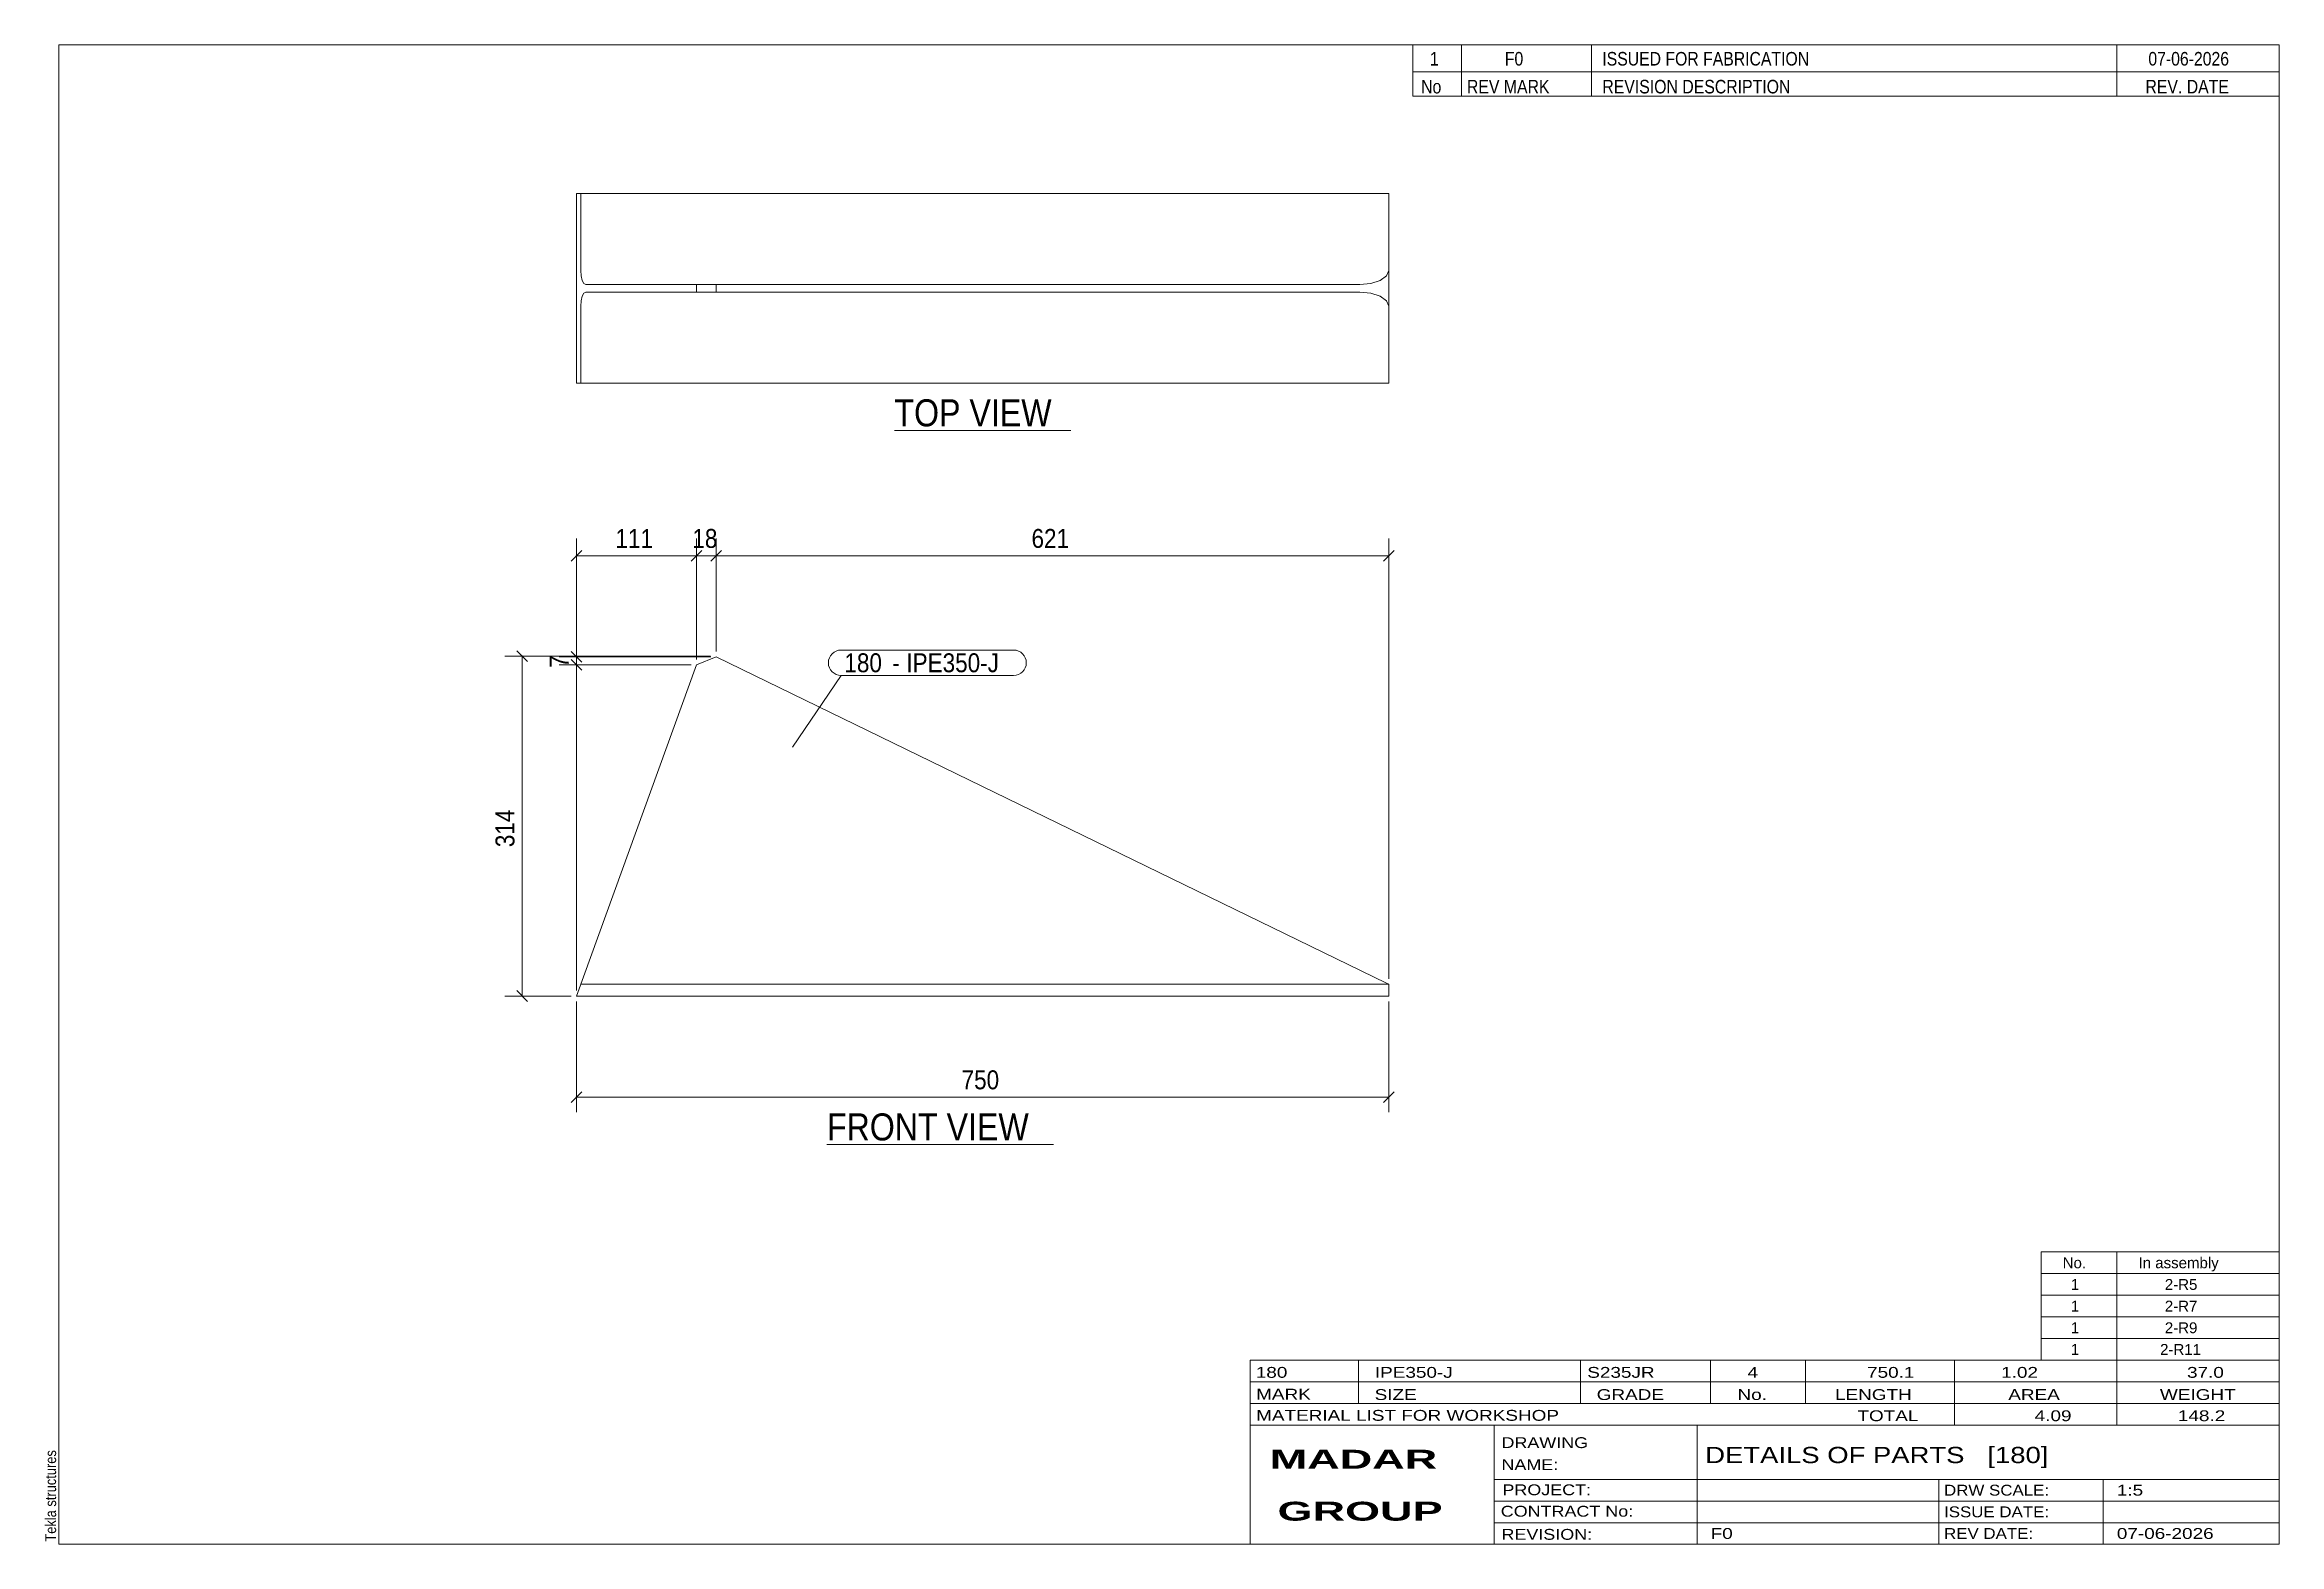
# Model space of a CAD drawing. Header units: millimetres. Extents: x 2 to 415, y 5 to 282.
import ezdxf

# ---------------------------------------------------------------- set-up
doc = ezdxf.new("R2010")
doc.units = ezdxf.units.MM
doc.linetypes.add('XKITLINE00', pattern=[0])
for name, color, linetype, lineweight in [('Dimensions', 7, 'Continuous', 0), ('DrawingSheet', 5, 'Continuous', 0), ('OtherObjectType', 7, 'Continuous', 0), ('Part', 2, 'Continuous', 0), ('PartMark', 7, 'Continuous', 0)]:
    doc.layers.add(name, color=color, linetype=linetype, lineweight=lineweight)
doc.styles.add('ARIAL', font='ARIAL.TTF')
doc.styles.add('ARIAL_BOLD', font='ARIALBD.TTF')
doc.styles.add('ARIAL_NARROW', font='ARIALN.TTF')

# ---------------------------------------------------------------- blocks, each defined once
blk = doc.blocks.new('*A1')
at = {"layer": 'Part', "color": 2, "linetype": 'XKITLINE00', "lineweight": 0}
for p, q in [((122.77, 167.46), (100.58, 106.28)), ((126.39, 168.92), (122.77, 167.46)), ((250.17, 108.67), (126.39, 168.92)), ((250.6, 108.48), (101.38, 108.48)), ((250.6, 108.48), (250.17, 108.67)), ((250.6, 106.28), (250.6, 108.48)), ((100.58, 106.28), (250.6, 106.28))]:
    blk.add_line(p, q, dxfattribs=at)
blk = doc.blocks.new('*A2')
at = {"layer": 'Part', "color": 2, "linetype": 'XKITLINE00', "lineweight": 0}
for p, q in [((250.6, 254.5), (100.58, 254.5)), ((100.58, 254.5), (100.58, 219.5)), ((101.38, 240.3), (101.38, 254.5)), ((250.6, 219.5), (250.6, 254.5)), ((101.45, 239.31), (101.38, 240.3)), ((250.6, 240.3), (250.17, 239.31)), ((101.65, 238.46), (101.45, 239.31)), ((101.45, 234.69), (101.65, 235.54)), ((101.96, 237.9), (101.65, 238.46)), ((101.65, 235.54), (101.96, 236.1)), ((102.32, 237.7), (101.96, 237.9)), ((101.96, 236.1), (102.32, 236.3)), ((245.24, 237.7), (102.32, 237.7)), ((245.24, 236.3), (102.32, 236.3)), ((122.77, 236.3), (122.77, 237.7)), ((126.39, 236.3), (126.39, 237.7)), ((247.28, 237.9), (245.24, 237.7)), ((245.24, 236.3), (247.28, 236.1)), ((249.01, 238.46), (247.28, 237.9)), ((247.28, 236.1), (249.01, 235.54)), ((250.17, 239.31), (249.01, 238.46)), ((249.01, 235.54), (250.17, 234.69)), ((101.38, 233.7), (101.45, 234.69)), ((101.38, 219.5), (101.38, 233.7)), ((250.17, 234.69), (250.6, 233.7)), ((100.58, 219.5), (250.6, 219.5))]:
    blk.add_line(p, q, dxfattribs=at)
blk = doc.blocks.new('*A3')
at = {"layer": 'DrawingSheet', "color": 5, "linetype": 'XKITLINE00', "lineweight": 0}
for p, q in [((415, 282), (5, 282)), ((5, 282), (5, 5)), ((415, 5), (415, 282)), ((5, 5), (415, 5))]:
    blk.add_line(p, q, dxfattribs=at)
at = {"layer": 'DrawingSheet', "color": 5, "style": 'ARIAL', "width": 0.85}
blk.add_text('Tekla structures', height=2, rotation=90, dxfattribs=at).set_placement((4.5, 5.5))
blk = doc.blocks.new('*A4')
at = {"layer": 'OtherObjectType', "color": 7, "linetype": 'XKITLINE00', "lineweight": 0}
for p, q in [((371, 59), (415, 59)), ((371, 55), (371, 59)), ((385, 55), (385, 59)), ((415, 55), (415, 59)), ((371, 55), (415, 55)), ((371, 51), (371, 55)), ((385, 51), (385, 55)), ((415, 51), (415, 55)), ((371, 51), (415, 51)), ((371, 47), (371, 51)), ((385, 47), (385, 51)), ((415, 47), (415, 51)), ((371, 47), (415, 47)), ((371, 43), (371, 47)), ((385, 43), (385, 47)), ((415, 43), (415, 47)), ((371, 43), (415, 43)), ((371, 39), (371, 43)), ((385, 39), (385, 43)), ((415, 39), (415, 43)), ((371, 39), (415, 39))]:
    blk.add_line(p, q, dxfattribs=at)
at = {"layer": 'OtherObjectType', "color": 7, "style": 'ARIAL_NARROW', "width": 1.211571}
for s, p in [('No.', (375, 56)), ('In assembly', (389, 56)), ('1', (376.5, 52)), ('2-R5', (393.86, 52)), ('1', (376.5, 48)), ('2-R7', (393.86, 48)), ('1', (376.5, 44)), ('2-R9', (393.86, 44)), ('1', (376.5, 40)), ('2-R11', (392.99, 40))]:
    blk.add_text(s, height=2, dxfattribs=at).set_placement(p)
blk = doc.blocks.new('*A5')
at = {"layer": 'OtherObjectType', "color": 7, "linetype": 'XKITLINE00', "lineweight": 0}
for p, q in [((255, 282), (415, 282)), ((415, 282), (255, 282)), ((255, 282), (255, 277)), ((264, 282), (264, 277)), ((288, 282), (288, 277)), ((385, 282), (385, 277)), ((415, 282), (415, 277)), ((255, 277), (415, 277)), ((255, 277), (255, 272.5)), ((255, 277), (415, 277)), ((264, 277), (264, 272.5)), ((288, 277), (288, 272.5)), ((385, 277), (385, 272.5)), ((415, 277), (415, 272.5)), ((415, 272.5), (255, 272.5))]:
    blk.add_line(p, q, dxfattribs=at)
at = {"layer": 'OtherObjectType', "color": 7, "style": 'ARIAL_NARROW'}
for s, width, p in [('1', 1.017001, (258.16, 278.15)), ('F0', 1.017001, (272, 278.15)), ('ISSUED FOR FABRICATION', 1.017001, (290, 278.15)), ('07-06-2026', 1.017001, (390.82, 278.15)), ('No', 1.02, (256.54, 273)), ('REV MARK', 1.02, (265, 273)), ('REVISION DESCRIPTION', 1.02, (290, 273)), ('REV. DATE', 1.02, (390.28, 273))]:
    blk.add_text(s, height=2.5, dxfattribs=dict(at, width=width)).set_placement(p)
blk = doc.blocks.new('*A6')
at = {"layer": 'OtherObjectType', "color": 7, "linetype": 'XKITLINE00', "lineweight": 0}
for p, q in [((225, 39), (415, 39)), ((225, 39), (225, 35)), ((225, 39), (415, 39)), ((245, 35), (245, 39)), ((286, 35), (286, 39)), ((310, 35), (310, 39)), ((327.5, 35), (327.5, 39)), ((355, 35), (355, 39)), ((385, 35), (385, 39)), ((415, 35), (415, 39)), ((225, 35), (415, 35)), ((225, 35), (225, 5)), ((225, 35), (415, 35)), ((245, 31), (245, 35)), ((286, 31), (286, 35)), ((310, 31), (310, 35)), ((327.5, 31), (327.5, 35)), ((355, 31), (355, 35)), ((385, 31), (385, 35)), ((415, 31), (415, 35)), ((225, 31), (415, 31)), ((355, 27), (355, 31)), ((385, 27), (385, 31)), ((415, 27), (415, 31)), ((225, 27), (415, 27)), ((270, 21), (270, 27)), ((307.5, 17), (307.5, 27)), ((415, 21), (415, 27)), ((270, 21), (270, 5)), ((415, 17), (415, 21)), ((270, 17), (415, 17)), ((307.5, 5), (307.5, 17)), ((352.16, 13), (352.16, 17)), ((382.5, 5), (382.5, 17)), ((415, 13), (415, 17)), ((270, 13), (415, 13)), ((352.16, 5), (352.16, 13)), ((415, 9), (415, 13)), ((270, 9), (415, 9)), ((415, 5), (415, 9)), ((225, 5), (415, 5)), ((262.5, 5), (415, 5))]:
    blk.add_line(p, q, dxfattribs=at)
at = {"layer": 'OtherObjectType', "color": 7, "style": 'ARIAL_NARROW'}
for s, height, width, p in [('180', 2, 1.525501, (226.01, 35.76)), ('IPE350-J', 2, 1.525501, (248, 35.76)), ('S235JR', 2, 1.525501, (287.22, 35.76)), ('4', 2, 1.525501, (316.82, 35.76)), ('750.1', 2, 1.525501, (338.88, 35.76)), ('1.02', 2, 1.525501, (363.64, 35.76)), ('37.0', 2, 1.525501, (397.96, 35.76)), ('MARK', 2, 1.525501, (226.08, 31.73)), ('SIZE', 2, 1.525501, (247.96, 31.66)), ('GRADE', 2, 1.525501, (288.96, 31.66)), ('No.', 2, 1.525501, (314.96, 31.66)), ('LENGTH', 2, 1.525501, (332.96, 31.66)), ('AREA', 2, 1.525501, (364.96, 31.66)), ('WEIGHT', 2, 1.525501, (392.96, 31.66)), ('MATERIAL LIST FOR WORKSHOP', 2, 1.525501, (226.08, 27.82)), ('TOTAL', 2, 1.525501, (337.1, 27.75)), ('4.09', 2, 1.525501, (369.83, 27.75)), ('148.2', 2, 1.525501, (396.27, 27.75)), ('DRAWING', 2, 1.445, (271.38, 22.78)), ('NAME:', 2, 1.445, (271.38, 18.72)), ('DETAILS OF PARTS   [180]', 3, 1.474651, (309, 20)), ('PROJECT:', 2, 1.445, (271.55, 14.07)), ('DRW SCALE:', 2, 1.36, (353.1, 14)), ('1:5', 2, 1.525501, (385, 14)), ('CONTRACT No:', 2, 1.445, (271.25, 10.11)), ('ISSUE DATE:', 2, 1.36, (353.1, 10)), ('REVISION:', 2, 1.445, (271.38, 5.84)), ('F0', 2, 1.525501, (310, 6)), ('REV DATE:', 2, 1.36, (353.1, 6)), ('07-06-2026', 2, 1.525501, (385, 6))]:
    blk.add_text(s, height=height, dxfattribs=dict(at, width=width)).set_placement(p)
at = {"layer": 'OtherObjectType', "color": 1, "style": 'ARIAL_BOLD', "width": 1.7}
for s, p in [('MADAR ', (228.58, 18.97)), ('GROUP', (230.03, 9.37))]:
    blk.add_text(s, height=3.5, dxfattribs=at).set_placement(p)
blk = doc.blocks.new('*A7')
at = {"layer": 'Dimensions', "color": 7, "linetype": 'XKITLINE00', "lineweight": 0}
for p, q in [((89.59, 170.05), (91.57, 168.07)), ((125.3, 169.06), (87.38, 169.06)), ((90.58, 106.28), (90.58, 169.06)), ((99.58, 106.28), (87.38, 106.28)), ((89.59, 107.27), (91.57, 105.29))]:
    blk.add_line(p, q, dxfattribs=at)
at = {"layer": 'Dimensions', "color": 3}
for p in [(90.58, 169.06), (90.58, 106.28)]:
    blk.add_point(p, dxfattribs=at)
at = {"layer": 'Dimensions', "color": 3, "style": 'ARIAL', "width": 0.85}
blk.add_text('314', height=3.5, rotation=90.0002, dxfattribs=at).set_placement((89.13, 133.77))
blk = doc.blocks.new('*A8')
at = {"layer": 'Dimensions', "color": 7, "linetype": 'XKITLINE00', "lineweight": 0}
for p, q in [((99.59, 169.91), (101.57, 167.93)), ((125.39, 168.92), (97.38, 168.92)), ((121.77, 167.46), (97.38, 167.46)), ((99.59, 168.45), (101.57, 166.47)), ((100.58, 167.46), (100.58, 168.92))]:
    blk.add_line(p, q, dxfattribs=at)
at = {"layer": 'Dimensions', "color": 3}
for p in [(100.58, 168.92), (100.58, 167.46)]:
    blk.add_point(p, dxfattribs=at)
at = {"layer": 'Dimensions', "color": 3, "style": 'ARIAL', "width": 0.85}
blk.add_text('7', height=3.5, rotation=90.0002, dxfattribs=at).set_placement((99.13, 166.89))
blk = doc.blocks.new('*A9')
at = {"layer": 'Dimensions', "color": 7, "linetype": 'XKITLINE00', "lineweight": 0}
for p, q in [((100.58, 105.28), (100.58, 84.8)), ((250.6, 105.28), (250.6, 84.8)), ((101.57, 88.59), (99.59, 86.61)), ((100.58, 87.6), (250.6, 87.6)), ((251.59, 88.59), (249.61, 86.61))]:
    blk.add_line(p, q, dxfattribs=at)
at = {"layer": 'Dimensions', "color": 3}
for p in [(100.58, 87.6), (250.6, 87.6)]:
    blk.add_point(p, dxfattribs=at)
at = {"layer": 'Dimensions', "color": 3, "style": 'ARIAL', "width": 0.85}
blk.add_text('750', height=3.5, dxfattribs=at).set_placement((171.69, 89.05))
blk = doc.blocks.new('*A10')
at = {"layer": 'Dimensions', "color": 7, "linetype": 'XKITLINE00', "lineweight": 0}
for p, q in [((100.58, 107.28), (100.58, 190.8)), ((122.77, 168.46), (122.77, 190.8)), ((101.57, 188.59), (99.59, 186.61)), ((100.58, 187.6), (122.77, 187.6)), ((123.76, 188.59), (121.78, 186.61))]:
    blk.add_line(p, q, dxfattribs=at)
at = {"layer": 'Dimensions', "color": 3}
for p in [(100.58, 187.6), (122.77, 187.6)]:
    blk.add_point(p, dxfattribs=at)
at = {"layer": 'Dimensions', "color": 3, "style": 'ARIAL', "width": 0.85}
blk.add_text('111', height=3.5, dxfattribs=at).set_placement((107.78, 189.05))
blk = doc.blocks.new('*A11')
at = {"layer": 'Dimensions', "color": 7, "linetype": 'XKITLINE00', "lineweight": 0}
for p, q in [((122.77, 168.46), (122.77, 190.8)), ((126.39, 169.92), (126.39, 190.8)), ((123.76, 188.59), (121.78, 186.61)), ((122.77, 187.6), (126.39, 187.6)), ((127.38, 188.59), (125.4, 186.61))]:
    blk.add_line(p, q, dxfattribs=at)
at = {"layer": 'Dimensions', "color": 3}
for p in [(122.77, 187.6), (126.39, 187.6)]:
    blk.add_point(p, dxfattribs=at)
at = {"layer": 'Dimensions', "color": 3, "style": 'ARIAL', "width": 0.85}
blk.add_text('18', height=3.5, dxfattribs=at).set_placement((121.98, 189.05))
blk = doc.blocks.new('*A12')
at = {"layer": 'Dimensions', "color": 7, "linetype": 'XKITLINE00', "lineweight": 0}
for p, q in [((126.39, 169.92), (126.39, 190.8)), ((250.6, 109.48), (250.6, 190.8)), ((127.38, 188.59), (125.4, 186.61)), ((126.39, 187.6), (250.6, 187.6)), ((251.59, 188.59), (249.61, 186.61))]:
    blk.add_line(p, q, dxfattribs=at)
at = {"layer": 'Dimensions', "color": 3}
for p in [(126.39, 187.6), (250.6, 187.6)]:
    blk.add_point(p, dxfattribs=at)
at = {"layer": 'Dimensions', "color": 3, "style": 'ARIAL', "width": 0.85}
blk.add_text('621', height=3.5, dxfattribs=at).set_placement((184.6, 189.05))
blk = doc.blocks.new('*A13')
at = {"layer": 'PartMark', "color": 7, "linetype": 'XKITLINE00', "lineweight": 0}
for p, q in [((149.45, 170.18), (181.29, 170.18)), ((140.45, 152.25), (149.45, 165.48)), ((149.45, 165.48), (181.29, 165.48))]:
    blk.add_line(p, q, dxfattribs=at)
for centre, start, end in [((149.45, 167.83), 90, 270), ((181.29, 167.83), 270, 90)]:
    blk.add_arc(centre, 2.35, start, end, dxfattribs=at)
at = {"layer": 'PartMark', "color": 1, "style": 'ARIAL', "width": 0.85}
blk.add_text('180', height=3.5, dxfattribs=at).set_placement((150.05, 166.08))
at = {"layer": 'PartMark', "color": 3, "style": 'ARIAL', "width": 0.85}
for s, p in [('IPE350-J', (161.49, 166.08)), ('-', (158.89, 166.08))]:
    blk.add_text(s, height=3.5, dxfattribs=at).set_placement(p)
blk = doc.blocks.new('*A14')
at = {"layer": 'OtherObjectType', "color": 7, "linetype": 'XKITLINE00', "lineweight": 0}
blk.add_line((146.83, 78.85), (188.69, 78.85), dxfattribs=at)
at = {"layer": 'OtherObjectType', "color": 3, "style": 'ARIAL', "width": 0.85}
blk.add_text('FRONT VIEW', height=5, dxfattribs=at).set_placement((146.83, 79.6))
blk = doc.blocks.new('*A15')
at = {"layer": 'OtherObjectType', "color": 7, "linetype": 'XKITLINE00', "lineweight": 0}
blk.add_line((159.29, 210.75), (191.89, 210.75), dxfattribs=at)
at = {"layer": 'OtherObjectType', "color": 3, "style": 'ARIAL', "width": 0.85}
blk.add_text('TOP VIEW', height=5, dxfattribs=at).set_placement((159.29, 211.5))

msp = doc.modelspace()

# ---------------------------------------------------------------- block references
at = {"lineweight": 0}
for name in ['*A3', '*A5', '*A2', '*A15', '*A10', '*A11', '*A12', '*A7', '*A8', '*A13', '*A1', '*A9', '*A14', '*A4', '*A6']:
    msp.add_blockref(name, (0, 0), dxfattribs=at)

doc.saveas('drawing.dxf')
